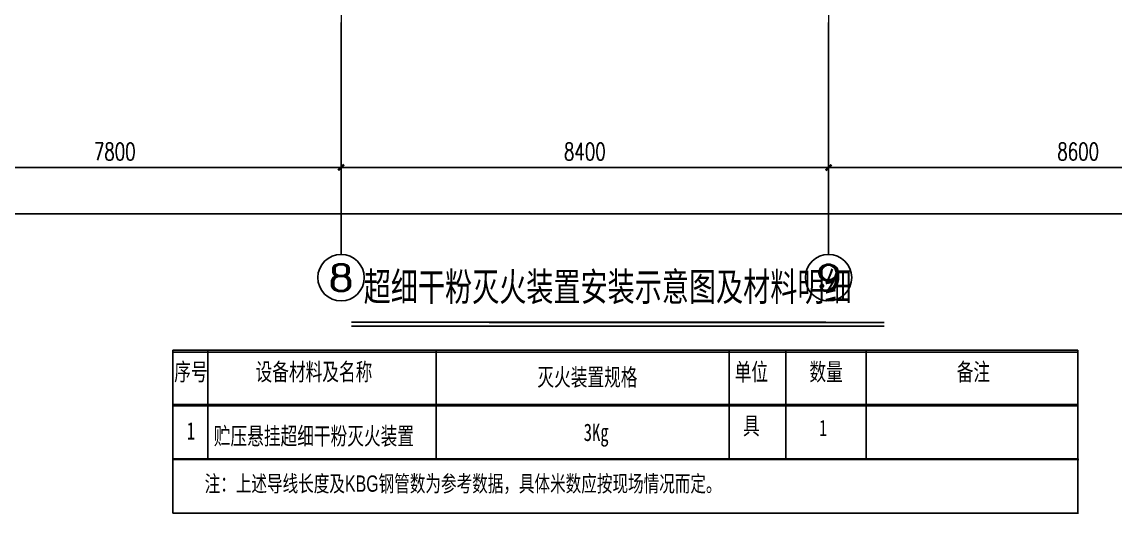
# Model space of a CAD drawing. Extents: x 1031190 to 1725648, y 733081 to 1571294.
# Drawn here: x 1334888 to 1353725, y 1124394 to 1132868 of the extents above; entities that cross this region are included whole.
import ezdxf
from ezdxf.enums import TextEntityAlignment as Align

# ---------------------------------------------------------------- set-up
doc = ezdxf.new("R2010")
doc.units = 0
doc.header["$LTSCALE"] = 1000
doc.header["$MEASUREMENT"] = 0
doc.linetypes.add('ACAD_ISO10W100', pattern=[18.5, 12, -3, 0.5, -3])
doc.linetypes.add('DOTE', pattern=[2.42, 2, -0.2, 0.02, -0.2])
for name, color, linetype in [('AH-150-TXT', 141, 'Continuous'), ('AXIS', 3, 'Continuous'), ('AXIS_TEXT', 4, 'Continuous'), ('BJ', 2, 'Continuous'), ('C-AXIS(轴号)', 3, 'Continuous'), ('C-AXIS-T(字)', 7, 'Continuous'), ('COLUMN', 9, 'Continuous')]:
    doc.layers.add(name, color=color, linetype=linetype)
doc.layers.add('DOTE', color=19, linetype='DOTE', lineweight=9)
doc.styles.add('_TCH_AXIS', font='COMPLEX', dxfattribs={"bigfont": 'GBCBIG'})
doc.styles.add('_TCH_DIM_T3', font='SIMPLEX', dxfattribs={"width": 0.705882, "bigfont": 'GBCBIG'})
doc.styles.add('COMPLEX', font='COMPLEX')
doc.styles.add('仿宋', font='', dxfattribs={"width": 0.7})
doc.styles.get('仿宋').set_extended_font_data('仿宋_GB2312')
doc.dimstyles.new('_TCH_ARCH&&100', dxfattribs={"dimtxt": 297.5, "dimasz": 100, "dimexe": 250, "dimexo": 300, "dimgap": 126.25, "dimtad": 1, "dimdec": 0, "dimzin": 0, "dimdsep": 46, "dimtxsty": '_TCH_DIM_T3', "dimblk": 'ARCHTICK', "dimcen": 0.09, "dimclrt": 7, "dimazin": 2, "dimtfac": 1, "dimtdec": 0, "dimtix": 1, "dimtmove": 2, "dimatfit": 3, "dimfxl": 0, "dimtolj": 1, "dimtzin": 0, "dimarcsym": 0})

# ---------------------------------------------------------------- blocks, each defined once
blk = doc.blocks.new('_ArchTick')
at = {"color": 0, "linetype": 'ByBlock', "const_width": 0.4}
blk.add_lwpolyline([(-0.5, -0.5), (0.5, 0.5)], dxfattribs=at)
blk = doc.blocks.new('*D1096')
at = {"layer": 'AXIS', "color": 0, "lineweight": -2}
for p, q in [((1293188, 1132556), (1293188, 1129306)), ((1365188, 1132556), (1365188, 1129306)), ((1293188, 1129556), (1365188, 1129556))]:
    blk.add_line(p, q, dxfattribs=at)
at = {"layer": 'Defpoints', "color": 0}
for p in [(1293188, 1132856), (1365188, 1132856), (1365188, 1129556)]:
    blk.add_point(p, dxfattribs=at)
at = {"layer": 'AXIS', "color": 0, "lineweight": -2, "xscale": 100, "yscale": 100, "zscale": 100, "rotation": 180}
blk.add_blockref('_ArchTick', (1293188, 1129556), dxfattribs=at)
at = {"layer": 'AXIS', "color": 0, "lineweight": -2, "xscale": 100, "yscale": 100, "zscale": 100}
blk.add_blockref('_ArchTick', (1365188, 1129556), dxfattribs=at)
at = {"layer": 'AXIS', "color": 7, "insert": (1329188, 1129831), "char_height": 297.5, "attachment_point": 5, "style": '_TCH_DIM_T3'}
blk.add_mtext('\\A1;72000', dxfattribs=at)
blk = doc.blocks.new('*D1106')
at = {"layer": 'AXIS', "color": 0, "lineweight": -2}
for p, q in [((1332588, 1132556), (1332588, 1130106)), ((1340388, 1132556), (1340388, 1130106)), ((1332588, 1130356), (1340388, 1130356))]:
    blk.add_line(p, q, dxfattribs=at)
at = {"layer": 'Defpoints', "color": 0}
for p in [(1332588, 1132856), (1340388, 1132856), (1340388, 1130356)]:
    blk.add_point(p, dxfattribs=at)
at = {"layer": 'AXIS', "color": 0, "lineweight": -2, "xscale": 100, "yscale": 100, "zscale": 100, "rotation": 180}
blk.add_blockref('_ArchTick', (1332588, 1130356), dxfattribs=at)
at = {"layer": 'AXIS', "color": 0, "lineweight": -2, "xscale": 100, "yscale": 100, "zscale": 100}
blk.add_blockref('_ArchTick', (1340388, 1130356), dxfattribs=at)
at = {"layer": 'AXIS', "color": 7, "insert": (1336488, 1130631), "char_height": 297.5, "attachment_point": 5, "style": '_TCH_DIM_T3'}
blk.add_mtext('\\A1;7800', dxfattribs=at)
blk = doc.blocks.new('*D1107')
at = {"layer": 'AXIS', "color": 0, "lineweight": -2}
for p, q in [((1340388, 1132556), (1340388, 1130106)), ((1348788, 1132556), (1348788, 1130106)), ((1340388, 1130356), (1348788, 1130356))]:
    blk.add_line(p, q, dxfattribs=at)
at = {"layer": 'Defpoints', "color": 0}
for p in [(1340388, 1132856), (1348788, 1132856), (1348788, 1130356)]:
    blk.add_point(p, dxfattribs=at)
at = {"layer": 'AXIS', "color": 0, "lineweight": -2, "xscale": 100, "yscale": 100, "zscale": 100, "rotation": 180}
blk.add_blockref('_ArchTick', (1340388, 1130356), dxfattribs=at)
at = {"layer": 'AXIS', "color": 0, "lineweight": -2, "xscale": 100, "yscale": 100, "zscale": 100}
blk.add_blockref('_ArchTick', (1348788, 1130356), dxfattribs=at)
at = {"layer": 'AXIS', "color": 7, "insert": (1344588, 1130631), "char_height": 297.5, "attachment_point": 5, "style": '_TCH_DIM_T3'}
blk.add_mtext('\\A1;8400', dxfattribs=at)
blk = doc.blocks.new('*D1108')
at = {"layer": 'AXIS', "color": 0, "lineweight": -2}
for p, q in [((1348788, 1132556), (1348788, 1130106)), ((1357388, 1132556), (1357388, 1130106)), ((1348788, 1130356), (1357388, 1130356))]:
    blk.add_line(p, q, dxfattribs=at)
at = {"layer": 'Defpoints', "color": 0}
for p in [(1348788, 1132856), (1357388, 1132856), (1357388, 1130356)]:
    blk.add_point(p, dxfattribs=at)
at = {"layer": 'AXIS', "color": 0, "lineweight": -2, "xscale": 100, "yscale": 100, "zscale": 100, "rotation": 180}
blk.add_blockref('_ArchTick', (1348788, 1130356), dxfattribs=at)
at = {"layer": 'AXIS', "color": 0, "lineweight": -2, "xscale": 100, "yscale": 100, "zscale": 100}
blk.add_blockref('_ArchTick', (1357388, 1130356), dxfattribs=at)
at = {"layer": 'AXIS', "color": 7, "insert": (1353088, 1130631), "char_height": 297.5, "attachment_point": 5, "style": '_TCH_DIM_T3'}
blk.add_mtext('\\A1;8600', dxfattribs=at)
blk = doc.blocks.new('_AXISO')
blk.add_circle((0, 0), 0.5)
at = {"layer": 'AXIS_TEXT', "style": 'COMPLEX', "width": 1.041667}
blk.add_attdef('A', text='', height=0.56, dxfattribs=at).set_placement((-0.25, -0.28), (0.25, -0.28), align=Align.FIT)
blk = doc.blocks.new('*D1335')
at = {"layer": 'AXIS', "color": 0, "lineweight": -2}
for p, q in [((1293188, 1132556), (1293188, 1129306)), ((1365188, 1132556), (1365188, 1129306)), ((1293188, 1129556), (1365188, 1129556))]:
    blk.add_line(p, q, dxfattribs=at)
at = {"layer": 'Defpoints', "color": 0}
for p in [(1293188, 1132856), (1365188, 1132856), (1365188, 1129556)]:
    blk.add_point(p, dxfattribs=at)
at = {"layer": 'AXIS', "color": 0, "lineweight": -2, "xscale": 100, "yscale": 100, "zscale": 100, "rotation": 180}
blk.add_blockref('_ArchTick', (1293188, 1129556), dxfattribs=at)
at = {"layer": 'AXIS', "color": 0, "lineweight": -2, "xscale": 100, "yscale": 100, "zscale": 100}
blk.add_blockref('_ArchTick', (1365188, 1129556), dxfattribs=at)
at = {"layer": 'AXIS', "color": 7, "insert": (1329188, 1129831), "char_height": 297.5, "attachment_point": 5, "style": '_TCH_DIM_T3'}
blk.add_mtext('\\A1;72000', dxfattribs=at)
blk = doc.blocks.new('*D1345')
at = {"layer": 'AXIS', "color": 0, "lineweight": -2}
for p, q in [((1332588, 1132556), (1332588, 1130106)), ((1340388, 1132556), (1340388, 1130106)), ((1332588, 1130356), (1340388, 1130356))]:
    blk.add_line(p, q, dxfattribs=at)
at = {"layer": 'Defpoints', "color": 0}
for p in [(1332588, 1132856), (1340388, 1132856), (1340388, 1130356)]:
    blk.add_point(p, dxfattribs=at)
at = {"layer": 'AXIS', "color": 0, "lineweight": -2, "xscale": 100, "yscale": 100, "zscale": 100, "rotation": 180}
blk.add_blockref('_ArchTick', (1332588, 1130356), dxfattribs=at)
at = {"layer": 'AXIS', "color": 0, "lineweight": -2, "xscale": 100, "yscale": 100, "zscale": 100}
blk.add_blockref('_ArchTick', (1340388, 1130356), dxfattribs=at)
at = {"layer": 'AXIS', "color": 7, "insert": (1336488, 1130631), "char_height": 297.5, "attachment_point": 5, "style": '_TCH_DIM_T3'}
blk.add_mtext('\\A1;7800', dxfattribs=at)
blk = doc.blocks.new('*D1346')
at = {"layer": 'AXIS', "color": 0, "lineweight": -2}
for p, q in [((1340388, 1132556), (1340388, 1130106)), ((1348788, 1132556), (1348788, 1130106)), ((1340388, 1130356), (1348788, 1130356))]:
    blk.add_line(p, q, dxfattribs=at)
at = {"layer": 'Defpoints', "color": 0}
for p in [(1340388, 1132856), (1348788, 1132856), (1348788, 1130356)]:
    blk.add_point(p, dxfattribs=at)
at = {"layer": 'AXIS', "color": 0, "lineweight": -2, "xscale": 100, "yscale": 100, "zscale": 100, "rotation": 180}
blk.add_blockref('_ArchTick', (1340388, 1130356), dxfattribs=at)
at = {"layer": 'AXIS', "color": 0, "lineweight": -2, "xscale": 100, "yscale": 100, "zscale": 100}
blk.add_blockref('_ArchTick', (1348788, 1130356), dxfattribs=at)
at = {"layer": 'AXIS', "color": 7, "insert": (1344588, 1130631), "char_height": 297.5, "attachment_point": 5, "style": '_TCH_DIM_T3'}
blk.add_mtext('\\A1;8400', dxfattribs=at)
blk = doc.blocks.new('*D1347')
at = {"layer": 'AXIS', "color": 0, "lineweight": -2}
for p, q in [((1348788, 1132556), (1348788, 1130106)), ((1357388, 1132556), (1357388, 1130106)), ((1348788, 1130356), (1357388, 1130356))]:
    blk.add_line(p, q, dxfattribs=at)
at = {"layer": 'Defpoints', "color": 0}
for p in [(1348788, 1132856), (1357388, 1132856), (1357388, 1130356)]:
    blk.add_point(p, dxfattribs=at)
at = {"layer": 'AXIS', "color": 0, "lineweight": -2, "xscale": 100, "yscale": 100, "zscale": 100, "rotation": 180}
blk.add_blockref('_ArchTick', (1348788, 1130356), dxfattribs=at)
at = {"layer": 'AXIS', "color": 0, "lineweight": -2, "xscale": 100, "yscale": 100, "zscale": 100}
blk.add_blockref('_ArchTick', (1357388, 1130356), dxfattribs=at)
at = {"layer": 'AXIS', "color": 7, "insert": (1353088, 1130631), "char_height": 297.5, "attachment_point": 5, "style": '_TCH_DIM_T3'}
blk.add_mtext('\\A1;8600', dxfattribs=at)

msp = doc.modelspace()

# ---------------------------------------------------------------- linework, layer by layer
msp.add_line((1340565.9, 1127621.5), (1349745, 1127621.5))
msp.add_line((1340565.9, 1127621.5), (1349745, 1127621.5))
at = {"color": 0, "ltscale": 0.13}
msp.add_line((1337487.4, 1127203.2), (1353079.8, 1127203.8), dxfattribs=at)
msp.add_line((1337487.4, 1127203.2), (1353079.8, 1127203.8), dxfattribs=at)
at = {"color": 0}
for p, q in [((1337497, 1127170.4, 0), (1353089.5, 1127170.4, 0)), ((1337497, 1127170.4, 0), (1353089.5, 1127170.4, 0)), ((1337487.4, 1126266.8), (1353080.4, 1126266.8)), ((1337487.4, 1126266.8), (1353080.4, 1126266.8)), ((1337497, 1126246.2, 0), (1353090, 1126246.2, 0)), ((1337497, 1126246.2, 0), (1353090, 1126246.2, 0)), ((1337487.4, 1125330.5), (1353080.9, 1125330.5)), ((1337487.4, 1125330.5), (1353080.9, 1125330.5)), ((1337497, 1125318.4), (1353101.3, 1125318.4)), ((1337497, 1125318.4), (1353101.3, 1125318.4)), ((1337487.4, 1124394.2), (1353091.7, 1124394.2)), ((1337487.4, 1124394.2), (1353091.7, 1124394.2))]:
    msp.add_line(p, q, dxfattribs=at)
at = {"color": 0, "lineweight": -2}
for p, q in [((1338091.4, 1126246.2, 0), (1338091.4, 1125318.4)), ((1338091.4, 1126246.2, 0), (1338091.4, 1125318.4)), ((1342027.5, 1126246.2, 0), (1342027.5, 1125318.4)), ((1342027.5, 1126246.2, 0), (1342027.5, 1125318.4)), ((1347075.4, 1126246.2, 0), (1347075.4, 1125318.4)), ((1347075.4, 1126246.2, 0), (1347075.4, 1125318.4)), ((1348053.7, 1126246.2, 0), (1348053.7, 1125318.4)), ((1348053.7, 1126246.2, 0), (1348053.7, 1125318.4)), ((1349437.1, 1126246.2, 0), (1349437.1, 1125318.4)), ((1349437.1, 1126246.2, 0), (1349437.1, 1125318.4))]:
    msp.add_line(p, q, dxfattribs=at)
at = {"const_width": 30.2}
msp.add_lwpolyline([(1340564.1, 1127686.7), (1349747.4, 1127684.4)], dxfattribs=at)
msp.add_lwpolyline([(1340564.1, 1127686.7), (1349747.4, 1127684.4)], dxfattribs=at)
at = {"layer": 'AH-150-TXT', "color": 0, "ltscale": 5}
for p, q in [((1337487.4, 1127203.2), (1337487.4, 1126266.8)), ((1337487.4, 1127203.2), (1337487.4, 1126266.8)), ((1338091.4, 1127203.2), (1338091.4, 1126246.2, 0)), ((1338091.4, 1127203.2), (1338091.4, 1126246.2, 0)), ((1342027.5, 1126246.2, 0), (1342027.5, 1127203.4)), ((1342027.5, 1126246.2, 0), (1342027.5, 1127203.4)), ((1347075.4, 1126246.2, 0), (1347075.4, 1127203.4)), ((1347075.4, 1126246.2, 0), (1347075.4, 1127203.4)), ((1348053.7, 1126246.2, 0), (1348053.7, 1127203.6, 0)), ((1348053.7, 1126246.2, 0), (1348053.7, 1127203.6, 0)), ((1349437.1, 1126246.2, 0), (1349437.1, 1127203.7)), ((1349437.1, 1126246.2, 0), (1349437.1, 1127203.7)), ((1353079.8, 1126266.8), (1353079.8, 1127203.8)), ((1353079.8, 1126266.8), (1353079.8, 1127203.8))]:
    msp.add_line(p, q, dxfattribs=at)
at = {"layer": 'C-AXIS(轴号)'}
for p, q in [((1340387.7, 1132856.1), (1340387.7, 1128856.1)), ((1340387.7, 1132856.1), (1340387.7, 1128856.1)), ((1348787.7, 1132856.1), (1348787.7, 1128856.1)), ((1348787.7, 1132856.1), (1348787.7, 1128856.1))]:
    msp.add_line(p, q, dxfattribs=at)
at = {"layer": 'COLUMN', "color": 0}
for p, q in [((1337487.4, 1126266.8), (1337487.4, 1124394.2)), ((1337487.4, 1126266.8), (1337487.4, 1124394.2)), ((1353079.8, 1126266.8), (1353079.8, 1124394.2)), ((1353079.8, 1126266.8), (1353079.8, 1124394.2))]:
    msp.add_line(p, q, dxfattribs=at)
at = {"layer": 'DOTE', "linetype": 'ACAD_ISO10W100', "ltscale": 100}
for p, q in [((1340387.7, 1157556.1), (1340387.7, 1132856.1)), ((1340387.7, 1157556.1), (1340387.7, 1132856.1)), ((1348787.7, 1157556.1), (1348787.7, 1132856.1)), ((1348787.7, 1157556.1), (1348787.7, 1132856.1))]:
    msp.add_line(p, q, dxfattribs=at)

# ---------------------------------------------------------------- block references
at = {"layer": 'C-AXIS(轴号)'}
ref = msp.add_blockref('_AXISO', (1340387.7, 1128456.1), dxfattribs=dict(at, xscale=800, yscale=800, zscale=800))
ref.add_attrib('A', '8', dxfattribs={"layer": 'C-AXIS-T(字)', "height": 452.5, "style": '_TCH_AXIS', "width": 1.5}).set_placement((1340161.4, 1128229.9), (1340614, 1128229.9), align=Align.FIT)
ref = msp.add_blockref('_AXISO', (1340387.7, 1128456.1), dxfattribs=dict(at, xscale=800, yscale=800, zscale=800))
ref.add_attrib('A', '8', dxfattribs={"layer": 'C-AXIS-T(字)', "height": 452.5, "style": '_TCH_AXIS', "width": 1.5}).set_placement((1340161.4, 1128229.9), (1340614, 1128229.9), align=Align.FIT)
ref = msp.add_blockref('_AXISO', (1348787.7, 1128456.1), dxfattribs=dict(at, xscale=800, yscale=800, zscale=800))
ref.add_attrib('A', '9', dxfattribs={"layer": 'C-AXIS-T(字)', "height": 452.5, "style": '_TCH_AXIS', "width": 1.5}).set_placement((1348561.4, 1128229.9), (1349014, 1128229.9), align=Align.FIT)
ref = msp.add_blockref('_AXISO', (1348787.7, 1128456.1), dxfattribs=dict(at, xscale=800, yscale=800, zscale=800))
ref.add_attrib('A', '9', dxfattribs={"layer": 'C-AXIS-T(字)', "height": 452.5, "style": '_TCH_AXIS', "width": 1.5}).set_placement((1348561.4, 1128229.9), (1349014, 1128229.9), align=Align.FIT)

# ---------------------------------------------------------------- texts
at = {"color": 0, "attachment_point": 1, "style": '仿宋'}
for s, insert, char_height, width in [('超细干粉灭火装置安装示意图及材料明细', (1340778.1, 1128543.4), 489.104, 11649.625), ('超细干粉灭火装置安装示意图及材料明细', (1340778.1, 1128543.4), 489.104, 11649.625), ('1', (1348626.2, 1126005.9), 281.3, 242.077), ('1', (1348626.2, 1126005.9), 281.3, 242.077)]:
    msp.add_mtext(s, dxfattribs=dict(at, insert=insert, char_height=char_height, width=width))
at = {"color": 0, "ltscale": 0.13, "attachment_point": 8, "style": '仿宋'}
for s, insert, char_height, width in [('{\\fSimSun|b0|i0|c134|p2;序号}', (1337800.9, 1126647.4), 301.031, 919.524), ('{\\fSimSun|b0|i0|c134|p2;序号}', (1337800.9, 1126647.4), 301.031, 919.524), ('{\\fSimSun|b0|i0|c134|p2;设备材料及名称}', (1339920.1, 1126647.4), 301.031, 2815.996), ('{\\fSimSun|b0|i0|c134|p2;设备材料及名称}', (1339920.1, 1126647.4), 301.031, 2815.996), ('{\\fSimSun|b0|i0|c134|p2;灭火装置规格}', (1344632.9, 1126555.1), 301.031, 2424.78), ('{\\fSimSun|b0|i0|c134|p2;灭火装置规格}', (1344632.9, 1126555.1), 301.031, 2424.78), ('{\\fSimSun|b0|i0|c134|p2;单位}', (1347457.1, 1126647.4), 301.031, 768.223), ('{\\fSimSun|b0|i0|c134|p2;单位}', (1347457.1, 1126647.4), 301.031, 768.223), ('{\\fSimSun|b0|i0|c134|p2;数量}', (1348744.2, 1126647.4), 301.031, 768.223), ('{\\fSimSun|b0|i0|c134|p2;数量}', (1348744.2, 1126647.4), 301.031, 768.223), ('{\\fSimSun|b0|i0|c134|p2;备注}', (1351283.3, 1126647.4), 301.031, 896.453), ('{\\fSimSun|b0|i0|c134|p2;备注}', (1351283.3, 1126647.4), 301.031, 896.453), ('1', (1337800.9, 1125664.1), 301, 428.389), ('1', (1337800.9, 1125664.1), 301, 428.389), ('{\\fSimSun|b0|i0|c134|p2;贮压悬挂超细干粉灭火装置}', (1339920.1, 1125539.3), 301.031, 3718.195), ('{\\fSimSun|b0|i0|c134|p2;贮压悬挂超细干粉灭火装置}', (1339920.1, 1125539.3), 301.031, 3718.195), ('{\\fSimSun|b0|i0|c134|p2;3Kg}', (1344783.3, 1125539.3), 301.031, 3718.195), ('{\\fSimSun|b0|i0|c134|p2;3Kg}', (1344783.3, 1125539.3), 301.031, 3718.195), ('{\\fSimSun|b0|i0|c134|p2;具}', (1347457.1, 1125717.7), 301.031, 768.223), ('{\\fSimSun|b0|i0|c134|p2;具}', (1347457.1, 1125717.7), 301.031, 768.223)]:
    msp.add_mtext(s, dxfattribs=dict(at, insert=insert, char_height=char_height, width=width))
at = {"layer": 'BJ', "color": 0, "insert": (1338037.3, 1125044.6), "char_height": 281.273, "width": 13711.049, "attachment_point": 1, "style": '仿宋'}
msp.add_mtext('注：上述导线长度及{\\fArial|b0|i0|c0|p32;KBG}钢管数为参考数据，具体米数应按现场情况而定。', dxfattribs=at)
msp.add_mtext('注：上述导线长度及{\\fArial|b0|i0|c0|p32;KBG}钢管数为参考数据，具体米数应按现场情况而定。', dxfattribs=at)

# ---------------------------------------------------------------- dimensions: what is measured, and where the dimension line sits
at = {"layer": 'AXIS'}
for p1, p2, distance, picture, middle in [((1293187.7, 1132856.1), (1365187.7, 1132856.1), -3300, '*D1096', (1329187.7, 1129831.1)), ((1293187.7, 1132856.1), (1365187.7, 1132856.1), -3300, '*D1335', (1329187.7, 1129831.1)), ((1332587.7, 1132856.1), (1340387.7, 1132856.1), -2500, '*D1106', (1336487.7, 1130631.1)), ((1332587.7, 1132856.1), (1340387.7, 1132856.1), -2500, '*D1345', (1336487.7, 1130631.1)), ((1340387.7, 1132856.1), (1348787.7, 1132856.1), -2500, '*D1107', (1344587.7, 1130631.1)), ((1340387.7, 1132856.1), (1348787.7, 1132856.1), -2500, '*D1346', (1344587.7, 1130631.1)), ((1348787.7, 1132856.1), (1357387.7, 1132856.1), -2500, '*D1108', (1353087.7, 1130631.1)), ((1348787.7, 1132856.1), (1357387.7, 1132856.1), -2500, '*D1347', (1353087.7, 1130631.1))]:
    dim = msp.add_aligned_dim(p1=p1, p2=p2, distance=distance, dimstyle='_TCH_ARCH&&100', dxfattribs=at)
    dim.commit()
    dim.dimension.update_dxf_attribs({"geometry": picture, "text_midpoint": middle})

doc.saveas('drawing.dxf')
